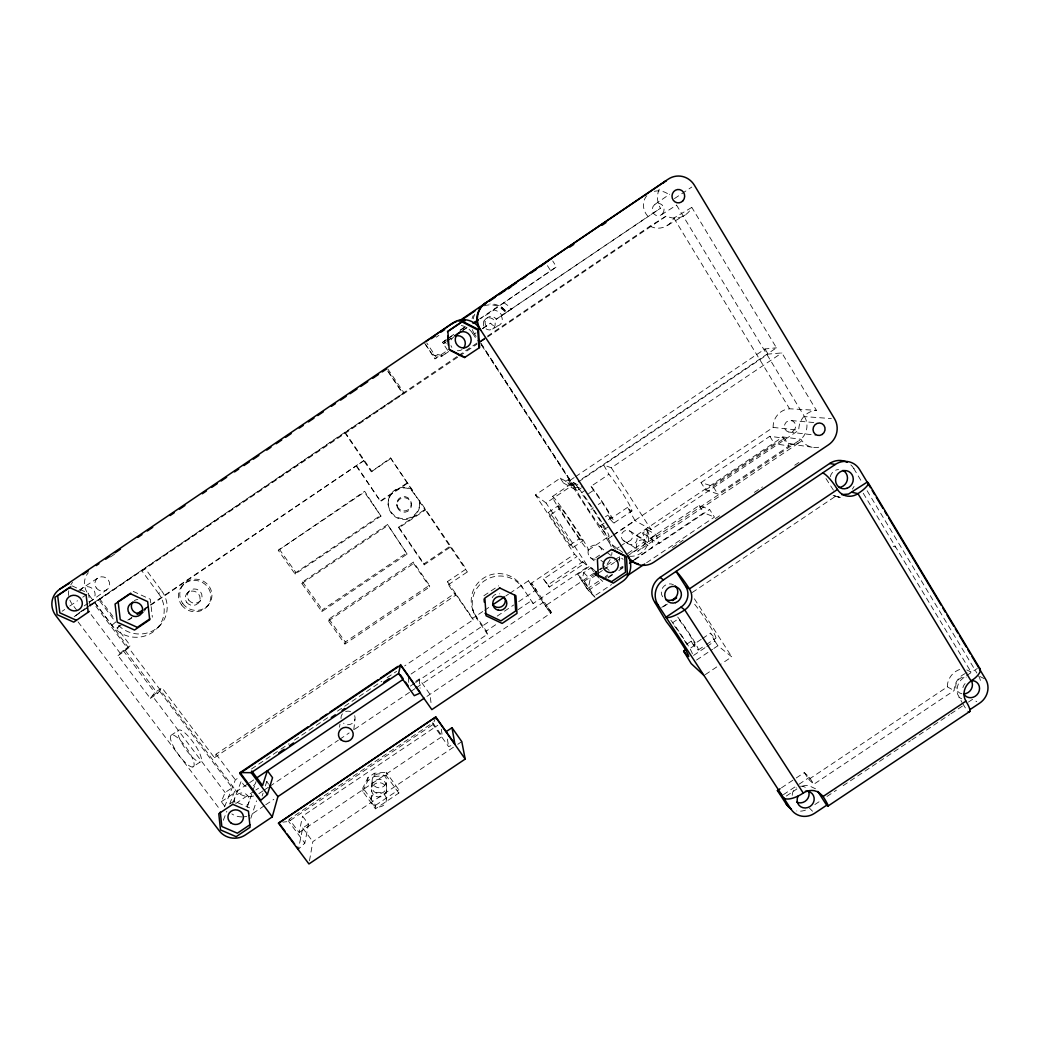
<?xml version="1.0" encoding="UTF-8"?>
<svg xmlns="http://www.w3.org/2000/svg" width="1040" height="1040" viewBox="0 0 1040 1040"><rect width="100%" height="100%" fill="white"/><g stroke="black" fill="none" stroke-linecap="round" stroke-linejoin="round"><path stroke-width="0.75" stroke-dasharray="5 3.75" d="M386.373 798.98A7.67 7.332 -6.9 0 0 374.387 793.637A7.67 7.332 -6.9 0 0 375.453 806.299A7.67 7.332 -6.9 0 0 386.373 798.98L386.516 789.178A7.488 7.176 -6.7 0 0 374.816 783.952A7.488 7.176 -6.7 0 0 375.843 796.328A7.488 7.176 -6.7 0 0 386.516 789.178M386.568 785.85A7.423 7.111 -6.6 0 0 374.959 780.663A7.423 7.111 -6.6 0 0 375.986 792.948A7.423 7.111 -6.6 0 0 386.568 785.85L386.646 780.156A7.319 7.02 -6.4 0 0 375.206 775.034A7.319 7.02 -6.4 0 0 376.22 787.15A7.319 7.02 -6.4 0 0 386.646 780.156M398.827 793.091L386.126 775.489L386.178 772.265L374.335 773.279L367.978 777.543L362.895 787.904L362.648 791.258L375.414 808.808L398.827 793.091L398.775 789.737L386.178 772.265M398.814 527.917L398.775 527.124L425.048 509.392L450.437 547.118L424.19 564.824L398.814 527.917L425.23 510.094L390.572 457.977L371.293 471.757L344.669 432.471L403.078 393.575L387.426 370.266M407.121 554.073L387.569 524.537L302.575 581.906L301.847 583.492L321.841 611.585L407.121 554.073L387.569 524.537M388.193 504.868L388.219 504.153M388.414 500.734L388.44 500.045M375.414 808.808L375.557 805.324L362.895 787.904M362.648 791.258L367.77 780.819L374.179 776.516L374.335 773.279M371.098 800.319L371.605 790.478M371.774 787.137L372.073 781.417M367.77 780.819L367.978 777.543M380.952 516.113L364.65 491.283L278.265 550.355L295.139 574.054L380.952 516.113L364.416 492.141L364.65 491.283M407.134 483.522L380.614 501.436L356.551 465.699L363.779 460.811M353.795 729.677L354.978 719.16M339.495 727.233L339.963 724.243M309.491 860.756L312.832 841.633L456.417 745.225M344.929 644.02L345.293 641.979L429.429 585.286L413.439 562.068L328.978 619.021L328.471 620.893L344.929 644.02L429.728 586.872L429.429 585.286M308.477 824.135L302.705 828.009L298.428 849.121L304.837 843.115L308.477 824.135L302.549 816.153L437.814 725.27M299.13 832.533L442.325 736.346L432.77 722.8L289.237 819.26L299.13 832.533L302.549 816.153M595.036 597.389L588.354 590.421L581.971 580.788L583.674 572.663L591.019 567.723L597.805 573.924M596.544 574.782L590.213 579.033L588.445 587.431L581.971 580.788M289.237 819.26L288.717 821.47L304.837 843.115M321.841 611.585L322.4 609.791L407.004 552.734M262.158 795.977L263.081 793.104M265.356 785.915L266.734 781.599L270.218 779.246M250.809 818.35L256.529 800.852M247.208 807.287L252.343 792.363M252.863 790.855L255.476 783.276M627.796 553.462L644.072 541.905A11.856 11.57 -55.1 0 0 642.499 533.091L647.4 529.789L656.123 534.716L658.944 543.634L709.657 509.535L714.441 517.114L646.022 563.121M634.946 559.78L652.678 547.235A12.259 11.947 -54.4 0 0 651.053 538.122L642.499 533.091M435.799 716.989L432.978 724.529L288.717 821.47L282.945 822.133M232.973 802.737L242.008 779.103M223.314 820.274L226.811 811.291M229.632 804.063L235.196 789.75L87.958 593.632A17.966 17.03 24 0 1 88.283 572.715M224.575 806.871L235.352 779.844L239.382 777.127M224.783 806.325L221.312 801.723L225.082 792.532L232.193 787.748L159.523 690.976L152.295 695.851L225.082 792.532M150.683 605.215L356.551 465.699M119.756 625.586L117.078 627.926L130.39 645.671L123.175 650.533L118.04 655.59L150.306 698.412L154.817 692.601L161.967 687.765L214.422 757.692L216.112 754.156L454.948 593.294L473.135 619.814L404.625 665.925M295.139 574.054L295.919 572.559L381.043 515.073M646.789 195.715C641.641 201.734 642.694 210.977 648.076 216.476L660.465 208.26A19.968 18.915 -87.2 0 1 659.607 188.305M150.306 698.412L157.599 693.498L161.967 687.765M207.233 606.294L208.338 604.981M198.445 602.927L200.395 600.743M157.833 627.549L160.888 624.416M186.901 593.528L188.981 591.435M118.04 655.59L125.372 650.624L130.39 645.671M182.104 585.832L183.378 584.636M94.991 602.641L111.943 625.222A29.172 27.768 21.4 0 0 152.399 632.398A29.172 27.768 21.4 0 0 158.652 593.632L161.707 590.915L145.171 568.49L89.778 606.164M963.976 677.378L961.09 679.9A14.755 13.611 -49.4 0 0 957.502 693.966L962 702.377M447.629 350.272L442.481 342.446L448.318 338.117M111.943 625.222L115.596 622.102L98.878 599.807M445.25 342.16L443.43 343.668L446.056 341.887M425.542 344.422L432.458 354.874L433.888 353.769L442.715 355.615L447.967 352.066M493.285 309.92L497.77 307.281A13.013 12.649 80 0 1 505.83 312.897L501.93 315.406A12.558 12.22 79.5 0 0 494.143 309.985L480.168 318.799M503.711 302.588L507.832 305.461L511.095 309.335L507.013 311.974L499.876 305.448L556.452 266.877L552.734 260.975M158.652 593.632L141.882 570.908L145.171 568.49M499.876 305.448L556.452 266.877M74.165 616.733L85.995 607.802M87.503 607.061L344.669 432.471M485.992 318.734L487.786 317.447A6.24 6.071 79.4 0 1 496.223 319.254L660.465 208.26M84.227 605.878L88.114 603.109M89.401 602.186L106.678 589.862M655.005 204.334L669.617 194.22M62.153 611.234L64.688 609.505M69.758 606.047L77.506 600.756M82.732 597.194L87.958 593.632M110.422 556.985L115.791 553.358M436.228 337.181L438.893 335.374M449.644 337.233L456.222 332.774M460.031 330.2L466.245 325.988M442.481 342.446L446.355 339.82M447.655 338.936L454.116 334.568M460.59 330.187L465.764 326.677M446.576 341.263L453.193 336.778M462.462 330.512L466.44 327.821M479.674 318.864L496.886 307.203M447.369 341.003L453.934 336.57M463.112 330.343L467.051 327.678M424.619 343.187L434.967 358.839L449.722 348.92M432.458 354.874L440.986 356.655L448.591 351.507M482.339 328.653L490.659 323.193A6.552 6.37 80.1 0 0 499.486 325.078A6.552 6.37 80.1 0 0 501.241 316.017M496.223 319.254L648.076 216.476M482.716 328.562L490.659 323.193M89.661 605.319L93.327 602.836L127.582 648.44L120.302 653.367L90.753 614.133M457.041 356.564L86.905 607.529M458.367 355.654L477.048 343.018M480.792 340.665L486.161 337.025M487.5 336.115L650.039 226.135L666.458 215.943A19.877 18.824 -87.2 0 0 691.808 207.389L776.451 347.828L578.201 481.429M78.832 612.989L86.333 607.906M75.465 615.849L88.478 607.048M141.882 570.908L458.276 356.824M459.615 355.914L477.035 344.123M484.159 339.391L479.726 342.303L572.845 485.043L560.274 478.153L535.418 494.91L574.522 554.164L577.304 556.842A41.327 1.755 56.2 0 0 582.699 561.821L547.989 584.844L543.478 579.085L577.044 556.491M487.669 336.934L666.458 215.943M127.803 620.139L131.833 617.422M143.897 609.258L149.266 605.631M150.605 604.721L363.896 460.512M117.078 627.926L121.108 625.209M129.181 619.749L131.872 617.929M143.962 609.752L149.344 606.125M371.293 471.757L390.546 458.744M278.265 550.355L364.416 492.141M380.679 500.786L407.043 482.976M301.847 583.492L387.53 525.655M328.471 620.893L413.608 563.485L413.439 562.068M424.19 564.824L424.021 563.81L450.112 546.221M170.742 735.54L178.113 730.574M560.274 478.153L563.407 482.95L568.191 479.726L582.309 487.253M574.184 477.568L567.463 482.092L569.101 484.601L574.912 487.838L579.267 487.435M575.523 476.658L764.985 348.959L776.451 347.828M552.643 496.366L573.3 482.456M535.418 494.91L546.117 503.048L576.862 482.326M578.37 481.949L768.092 354.094L781.846 352.924L816.413 410.319A18.85 17.875 -65.8 0 0 798.798 430.209L651.092 529.555L634.777 520.507M563.407 482.95L577.148 490.724L581.022 488.124M613.587 535.132L635.076 520.676L627.562 507.364A24.219 2.223 56.4 0 0 628.173 502.58A24.219 2.223 56.4 0 0 608.907 474.279L603.629 464.932L611.338 467.805L781.846 352.924M548.431 512.395L558.168 505.83L560.872 507.78A23.023 1.17 56.2 0 1 573.261 525.538A23.023 1.17 56.2 0 1 582.686 540.995L572.845 547.612L569.972 545.051A23.023 0.975 56.2 0 1 548.431 512.395L550.979 514.449A23.023 0.975 56.2 0 1 563.316 532.233A23.023 0.975 56.2 0 1 572.845 547.612M214.422 757.692L455.559 595.283L448.331 584.74L447.447 581.607L466.154 568.997L419.341 500.24L419.874 502.671A15.925 15.795 34.6 0 1 402.454 519.48A15.925 15.795 34.6 0 1 388.739 499.33A15.925 15.795 34.6 0 1 410.917 489.528L419.51 500.929L419.341 500.24M612.235 536.029L608.205 538.746L600.457 525.616A24.206 1.664 56.3 0 0 600.379 521.287A24.206 1.664 56.3 0 0 581.165 492.973L584.883 490.464M627.562 507.364L610.142 519.103L607.867 515.177A18.304 1.404 56.3 0 0 607.971 511.745A18.304 1.404 56.3 0 0 593.45 490.373L591.071 486.291L608.907 474.279M550.979 514.449L560.872 507.78M448.331 584.74L467.337 571.935L466.154 568.997M588.51 493.701L593.45 490.373M192.777 766.974A19.318 5.187 54.9 0 0 181.844 742.014A19.318 5.187 54.9 0 0 172.172 743.769A19.318 5.187 54.9 0 0 192.777 766.974L200.135 762.021A19.331 5.07 54.9 0 0 189.098 737.126A19.331 5.07 54.9 0 0 179.608 738.764A19.331 5.07 54.9 0 0 200.135 762.021M590.928 509.483L593.372 507.832M598.273 504.53L600.717 502.879M483.86 595.764L498.641 585.819M605.436 516.815L607.867 515.177M569.972 545.051L579.657 538.525L582.686 540.995M608.491 519.597L610.935 517.946M600.457 525.616L604.084 523.172M604.435 529.412L608.114 526.942M614.237 522.808L631.891 510.939M473.135 619.814L472.628 618.345L483.262 611.182M484.588 610.285L491.231 605.813M505.856 595.972L508.508 594.191M509.847 593.294L528.45 580.775L550.537 613.288L528.45 580.775M251.472 768.989L279.682 750.009M281.021 749.099L289.081 743.678M294.463 740.064L330.733 715.65M337.454 711.126L381.784 681.291M387.153 677.677L396.565 671.346M426.946 696.384L551.512 612.625L531.492 583.128L574.522 554.164M588.471 550.082L609.063 536.224M615.498 549.042A17.368 16.952 -55.5 0 1 612.599 545.688L607.958 538.564L611.975 535.847M613.314 534.95L773.123 427.414A17.641 16.796 -66.6 0 1 789.594 408.785L816.413 410.319M221.312 801.723L248.651 783.328M249.6 782.678L253.994 779.727M411.073 674.037L490.464 620.62M497.198 616.096L513.682 604.994M518.726 601.601L536.224 589.836L531.492 583.128M701.025 482.573L769.821 436.293L784.42 438.243L789.139 445.965L717.769 493.961L705.666 489.944L701.025 482.573L712.959 486.304L717.769 493.961M543.478 579.085L549.302 587.067L583.609 563.992M415.649 682.539L487.487 634.205L486.278 631.059L496.886 623.922M518.102 609.661L531.362 600.743L533.143 603.499L588.003 566.592L546.117 503.048M230.23 803.621L234.013 801.073L249.561 807.846M595.803 557.687L599.625 555.113M415.714 681.382L419.211 679.016L429.988 694.343L431.288 705.029M235.716 803.569L254.527 790.92M255.866 790.01L258.557 788.203M410.332 686.114L414.323 683.423M577.629 574.379L589.849 566.163L597.012 572.689L584.35 581.204L577.629 574.379L587.184 588.835L594.243 596.167L611.533 584.545M619.112 547.001L616.681 548.639L620.581 551.473M620.334 546.182L626.431 542.087A5.902 5.746 -55.2 0 0 634.439 543.647A5.902 5.746 -55.2 0 0 636.181 535.522L782.756 436.93L800.93 439.296A18.824 17.849 -65.8 0 0 821.379 446.589M705.666 489.944L774.384 443.729L789.139 445.965M712.959 486.304L784.42 438.243M258.895 793.637L262.938 790.92M264.277 790.023L268.32 787.306M269.672 786.396L338.351 740.207M339.69 739.297L349.128 732.953M354.51 729.326L409.721 692.198M411.073 691.288L415.116 688.571M416.455 687.661L543.049 602.524M601.575 568.022L546.299 605.202L551.512 612.625M604.396 566.839L594.62 573.404L596.713 575.341M606.84 565.188L613.184 560.924M614.458 560.066L619.528 556.647L623.064 559.299M598.468 573.183L602.459 570.492M603.798 569.595L614.458 562.419M615.797 561.522L621.127 557.934M647.4 529.789L650.143 538.434L699.166 505.453L709.657 509.535M651.053 538.122L656.123 534.716M627.094 556.192L800.93 439.296M264.42 805.675L252.291 813.826A17.862 16.939 3.4 0 1 248.183 815.88M265.72 804.791L273.858 799.331M587.184 588.835L600.028 580.203M605.163 576.745L607.724 575.016M603.239 579.319L609.7 574.99M620.022 568.048L622.609 566.306M588.354 590.421L601.77 581.399M608.491 576.888L612.521 574.171M620.568 568.763L623.259 566.956M633.997 559.728L703.807 512.798L714.441 517.114M608.114 577.811L613.47 574.21M618.839 570.596L622.869 567.892M672.373 547.495L683.137 540.254M715.403 518.57L722.124 514.046M754.403 492.349L762.463 486.928M794.742 465.244L801.463 460.72M457.756 744.328L461.786 741.624M661.726 607.373L667.004 603.824M663.39 606.762L667.355 604.097M692.263 592.488L835.9 496.054A18.486 17.485 -61.6 0 0 840.203 497.562L834.587 496.158M375.557 805.324L398.775 789.737M672.256 622.96L678.366 618.852A18.109 1.378 55.9 0 1 692.822 640.133A18.109 1.378 55.9 0 1 691.184 641.199L686.374 644.423M479.908 342.212L484.302 339.274M691.184 641.199L693.212 644.722L701.181 639.379M702.507 638.495L710.463 633.152A23.959 2.171 55.8 0 0 713.102 631.514A23.959 2.171 55.8 0 0 693.914 603.33M695.006 645.112L688.935 649.181A18.109 1.274 55.9 0 0 688.896 648.518M698.295 649.961L705.016 645.45M706.355 644.553L715.767 638.235M693.537 655.421L705.549 647.361M706.875 646.477L714.883 641.108L710.463 633.152M696.553 660.049L712.543 649.324M713.882 648.427L717.873 645.749L731.796 656.864L722.527 663.078M705.315 674.609L721.201 663.962M781.443 787.852L794.898 778.856M796.25 777.959L804.323 772.564L809.38 777.322L813.839 784.238L954.148 690.56A17.706 16.341 -49.4 0 1 965.237 673.543M783.432 794.638L797.706 785.109M799.006 784.251L809.38 777.322M804.323 772.564L808.73 779.415L947.323 686.868A17.485 16.159 -49.5 0 1 959.66 669.487M786.292 796.042L796.9 788.957M966.641 675.597L977.301 668.486M814.866 804.557L820.248 800.956M826.982 796.458L836.42 790.166M843.154 785.668L910.507 740.714M911.859 739.817L949.585 714.636M950.924 713.739L963.053 705.653M968.448 702.052L972.491 699.361L976.742 701.662M674.453 198.575L691.756 187.07M461.318 325.481A18.122 17.68 74.2 0 1 472.628 333.294L475.007 331.734M78.65 590.538L97.851 578.019M434.967 358.839L436.579 357.812L426.738 342.927M661.362 214.786L676.312 205.283M476.112 336.479L474.448 333.918L476.021 332.917A18.733 18.213 79.4 0 1 474.331 329.667M440.986 356.655L442.715 355.615M650.039 226.135A18.655 17.719 -87.9 0 0 673.881 218.075L691.808 207.389M667.706 225.212L685.23 214.981M492.635 328.978L499.486 325.078M480.831 340.873L485.472 338.494M432.77 722.8L432.978 724.529L448.565 746.603L454.87 744.068M484.146 305.838C492.024 303.212 501.137 305.942 506.337 312.416A18.733 18.213 79.4 0 0 489.957 303.94M569.101 484.601L575.718 483.743L581.165 492.973M374.179 776.516L386.126 775.489M782.756 436.93C784.901 445.211 795.522 445.9 801.398 441.181L637.676 551.265C644.605 546.546 649.48 537.173 645.931 528.97A17.693 17.251 -55.2 0 1 627.627 556.01M676.468 204.984L804.492 416.598L831.389 418.587M791.375 420.576L814.021 422.539M773.123 427.414L798.798 430.209M788.762 432.029L816.036 435.188M789.971 444.002L812.071 447.213M850.85 464.906A18.252 17.277 -61.7 0 1 853.71 468.455L856.648 468.975M833.118 495.365L835.9 496.054M893.178 546.234L895.674 547.04M72.072 585.871L88.569 593.372L90.454 608.985M133.224 591.422L150.345 599.248L152.36 617.201M966.81 669.942L971.035 672.022A17.706 16.341 -49.4 0 0 966.641 672.971M979.966 676.533L984.282 678.665M947.323 686.868L954.148 690.56M958.893 697.281L961.714 698.828M650.143 538.434L658.944 543.634M629.564 530.868L645.19 540.397M636.181 535.522L647.504 542.464A6.175 6.006 -54.3 0 0 639.119 540.839A6.175 6.006 -54.3 0 0 637.299 549.328L626.431 542.087M643.799 542.698L652.379 548.041M815.477 788.762L809.003 785.707A14.599 13.663 -39.4 0 0 801.632 786.357M412.412 490.516L410.8 488.904A15.834 15.691 34.9 0 0 388.752 498.654A15.834 15.691 34.9 0 0 402.402 518.674A15.834 15.691 34.9 0 0 419.705 501.969M623.142 540.371L628.654 544.063M568.191 479.726L609.245 542.646L622.843 552.461M599.781 546.832L610.857 555.412M600.86 560.209L604.448 563.199M605.488 567.255L609.141 570.362M590.356 557.544L595.049 561.6M582.556 561.574L588.003 566.592M599.274 578.201L595.79 574.977L589.849 566.163M600.431 579.28L602.745 581.425M808.73 779.415L813.839 784.238M583.674 572.663L590.213 579.033M809.471 808.145L812.526 811.239M833.404 490.139L825.929 478.491M78.065 621.881L220.35 810.017M76.96 610.506L72.293 604.318A18.902 17.888 23.4 0 1 69.888 600.119M125.372 650.624L157.599 693.498M123.175 650.533L154.817 692.601M99.411 598.429L113.945 617.825M216.112 754.156L235.352 779.844M302.705 828.009L312.832 841.633M266.734 781.599L268.593 784.095M279.188 549.029L295.919 572.559M302.575 581.906L322.4 609.791M328.978 619.021L345.293 641.979M413.608 563.485L429.728 586.872M398.775 527.124L424.021 563.81M356.343 466.167L380.614 501.436M533.143 603.499L521.04 585.416A27.248 26.871 -25.4 0 0 483.288 578.292A27.248 26.871 -25.4 0 0 475.852 615.823L486.278 631.059M475.852 615.823L476.931 618.787L487.487 634.205M344.981 432.159L371.514 470.86M447.447 581.607L472.628 618.345M390.572 457.977L412.295 489.879M450.437 547.118L467.337 571.935M387.738 368.888L404.079 392.899M387.712 371.111L402.545 393.211M584.35 581.204L594.243 596.167M444.379 340.795L446.16 343.499M481.065 343.421L577.148 490.724M480.792 343.564L574.912 487.838M472.628 333.294L477.555 340.86M611.338 467.805L651.092 529.555M694.395 598.793L731.796 656.864M714.883 641.108L717.873 645.749M521.04 585.416L522.704 587.977A27.599 27.209 -25.5 0 0 484.458 580.775A27.599 27.209 -25.5 0 0 476.931 618.787M547.989 584.844L549.302 587.067M547.443 265.668L550.81 270.972M699.166 505.453L703.807 512.798M769.821 436.293L774.384 443.729M673.881 218.075L789.594 408.785M962.767 703.651L967.421 711.295M764.985 348.959L768.092 354.094M863.239 493.233L971.035 672.022M853.71 468.455L862.082 482.365M867.113 490.724L976.859 673.036M472.693 609.557L473.72 612.443M454.948 593.294L455.559 595.283M425.048 509.392L425.23 510.094M411.242 503.269L411.437 504.465M447.395 739.102L448.565 746.603M441.311 729.196L442.325 736.346M419.211 679.016L420.069 688.272M408.473 677.443L408.824 683.826M596.531 571.363L596.687 574.405M396.851 504.27L396.89 505.466M804.492 416.598A17.641 16.796 -66.6 0 1 798.915 440.843M636.194 550.264A17.368 16.952 -55.5 0 1 627.796 553.189M473.252 318.851A18.733 18.213 79.4 0 1 474.773 314.223M486.122 326.092A6.24 6.071 79.4 0 1 487.786 317.447M654.316 191.321A18.655 17.719 -87.9 0 1 670.15 195.728M474.448 333.918A18.369 17.875 79.2 0 1 472.368 329.615M472.095 318.565A18.369 17.875 79.2 0 1 473.226 315.575M591.071 486.291A24.219 1.859 56.3 0 1 610.311 514.605A24.219 1.859 56.3 0 1 610.142 519.103M677.716 617.032A23.959 1.82 55.9 0 1 695.955 644.319A23.959 1.82 55.9 0 1 693.212 644.722M670.826 620.191A23.946 1.69 55.9 0 1 680.16 633.165L686.79 643.357A23.946 1.69 55.9 0 1 692.224 654.03M978.523 675.818A17.485 16.159 -49.5 0 1 980.785 684.073M854.048 486.434A18.252 17.277 -61.7 0 1 852.345 489.112M839.111 496.457A18.252 17.277 -61.7 0 1 831.701 495.3M674.531 625.95A18.109 1.274 55.9 0 1 688.155 646.867M805.454 810.16A17.316 16.211 -39.5 0 1 796.744 810.953M962.91 687.622A8.853 8.164 -49.4 0 1 965.081 683.605M792.233 795.314A8.658 8.112 -39.5 0 1 796.263 787.748M800.449 786.253A8.658 8.112 -39.5 0 1 806.481 788.164M662.61 596.791A8.385 8.125 -49 0 1 673.361 584.662M830.232 476.749A9.126 8.632 -61.7 0 1 838.552 469.495M961.948 693.797A8.736 8.073 -49.5 0 1 955.981 683.943A8.736 8.073 -49.5 0 1 966.212 677.131M253.578 796.029A17.017 16.172 4 0 1 235.196 789.75M256.022 781.599A7.085 6.747 4 0 1 253.149 785.954M246.103 786.552A7.085 6.747 4 0 1 241.982 781.04M68.679 595.504A18.902 17.888 23.4 0 1 68.744 590.798M70.785 584.922A18.902 17.888 23.4 0 1 72.579 582.348M246.714 816.322A17.862 16.939 3.4 0 1 243.659 816.855M242.112 816.92A17.862 16.939 3.4 0 1 231.829 813.917M80.145 590.876A7.878 7.449 23.4 0 1 89.128 586.898A7.878 7.449 23.4 0 1 95.121 594.88A7.878 7.449 23.4 0 1 88.231 601.64M234.949 802.464A7.449 7.059 3.4 0 1 239.291 793.39A7.449 7.059 3.4 0 1 248.885 797.576A7.449 7.059 3.4 0 1 244.53 806.637M354.679 715.65A7.046 6.799 -0.4 0 1 343.512 723.164M341.029 718.536A7.046 6.799 -0.4 0 1 344.032 712.374M345.657 711.555A7.046 6.799 -0.4 0 1 351.052 711.802M609.245 542.646A17.121 16.783 -51.3 0 1 611.143 546.611M611.949 552.435A17.121 16.783 -51.3 0 1 611.585 555.373M610.116 559.572A17.121 16.783 -51.3 0 1 604.266 566.215M462.072 349.518A7.553 7.371 74.2 0 1 456.547 350.61M451.828 347.373A7.553 7.371 74.2 0 1 450.97 345.605M451.308 339.846A7.553 7.371 74.2 0 1 453.804 336.934M595.439 559.247A7.137 6.994 -51.3 0 1 588.016 552.071A7.137 6.994 -51.3 0 1 595.92 545.129A7.137 6.994 -51.3 0 1 601.952 553.514M161.707 590.915A28.795 27.417 21.5 0 1 157.274 627.9A28.795 27.417 21.5 0 1 118.547 625.456M145.86 607.815A7.358 7.007 21.5 0 1 144.339 611.104M134.303 600.691A7.358 7.007 21.5 0 1 137.839 599.469M492.206 597.636A6.968 6.864 -25.4 0 1 499.798 593.853M579.657 538.525A23.023 1.17 56.2 0 1 558.168 505.83M619.528 556.647A17.719 17.342 -50.6 0 1 619.164 561.223M628.693 541.463A5.785 5.655 -55.5 0 0 630.786 531.687A5.785 5.655 -55.5 0 0 621.387 534.937A5.785 5.655 -55.5 0 0 628.693 541.463M662.545 213.746A6.214 5.902 -87.9 0 0 659.451 203.489A6.214 5.902 -87.9 0 0 652.548 211.458A6.214 5.902 -87.9 0 0 662.545 213.746M793.026 431.158A5.876 5.603 -66.6 0 0 792.753 421.07A5.876 5.603 -66.6 0 0 784.42 426.673A5.876 5.603 -66.6 0 0 793.026 431.158M483.964 321.1A6.123 5.954 79.2 0 0 489.71 329.966A6.123 5.954 79.2 0 0 494.26 320.502A6.123 5.954 79.2 0 0 483.964 321.1M186.654 602.29A7.475 7.163 20.9 0 0 199.459 601.354A7.475 7.163 20.9 0 0 191.906 591.045A7.475 7.163 20.9 0 0 186.654 602.29M397.28 507.325A7.319 7.254 34 0 0 409.708 509.73A7.319 7.254 34 0 0 405.509 497.822A7.319 7.254 34 0 0 397.28 507.325M96.304 587.977A7.488 7.098 24 0 0 109.07 587.054A7.488 7.098 24 0 0 101.426 576.797A7.488 7.098 24 0 0 96.304 587.977M182.819 603.59A16.172 15.522 21.2 0 0 210.535 601.575A16.172 15.522 21.2 0 0 194.233 579.228A16.172 15.522 21.2 0 0 182.819 603.59M181.558 604.903A16.263 15.613 21.1 0 0 209.443 602.875A16.263 15.613 21.1 0 0 193.024 580.398A16.263 15.613 21.1 0 0 181.558 604.903M188.721 600.106A7.397 7.098 21.1 0 0 201.396 599.183A7.397 7.098 21.1 0 0 193.934 588.965A7.397 7.098 21.1 0 0 188.721 600.106M397.241 506.103A7.241 7.176 34.6 0 0 409.526 508.495A7.241 7.176 34.6 0 0 405.366 496.691A7.241 7.176 34.6 0 0 397.241 506.103M577.967 493.038A32.487 2.223 56.3 0 0 608.387 536.25A32.487 2.223 56.3 0 0 586.469 498.953A32.487 2.223 56.3 0 0 577.967 493.038M557.752 506.662A32.474 1.651 56.2 0 0 587.912 550.03A32.474 1.651 56.2 0 0 565.448 513.11A32.474 1.651 56.2 0 0 557.752 506.662"/><path stroke-width="1.5" d="M478.816 328.12A19.643 19.097 80.1 0 1 485.303 303.147L668.109 179.231A20.111 19.032 -87.1 0 1 694.421 185.302L834.548 418.821A18.941 17.966 -65.7 0 1 828.477 444.834L653.887 562.185A18.629 18.135 -54.2 0 1 628.628 557.297L479.765 328.601A19.734 19.253 75.2 0 0 452.972 322.907L59.774 589.173A19.903 18.785 22.8 0 0 55.809 615.563L219.232 830.765A18.759 17.732 2.9 0 0 245.375 834.951L272.246 816.894L239.759 773.448L240.097 772.603L251.186 772.681L398.606 673.478L400.556 664.599L414.154 683.904M452.01 727.714L461.786 741.624L465.192 759.07L308.945 863.954L278.473 823.186L435.799 716.989L454.87 744.068L452.01 727.714L446.225 731.601M272.246 816.894L277.901 796.601L269.529 785.343M267.423 794.443L272.545 777.686L267.384 770.718L262.587 785.499L251.797 771.017L251.186 772.681L267.423 794.443L260.793 800.306L240.097 772.603L308.295 726.7M425.841 341.575L452.972 322.907M551.239 258.622L540.423 266.63M780.104 788.749L777.413 790.543L786.292 804.167L791.115 809.289A17.524 16.393 -39.4 0 0 814.567 813.306L826.67 805.22L817.804 791.466L823.082 796.497L965.939 701.142A14.937 13.767 -49.4 0 1 971.087 681.005L974.688 678.327A18.109 6.695 -28.3 0 0 978.64 667.589L971.984 656.513M82.823 574.652L88.205 571.012M96.239 565.565L98.956 563.719M105.677 559.169L109.707 556.439M115.037 552.838L120.458 549.159M137.865 537.381L141.96 534.599M147.264 531.011L152.711 527.319M170.079 515.554L174.213 512.759M179.478 509.197L184.964 505.479M202.306 493.74L206.466 490.919M211.705 487.383L217.217 483.639M221.091 481.013L226.629 477.269M234.52 471.926L238.719 469.079M243.919 465.556L249.47 461.799M253.318 459.199L258.882 455.429M266.747 450.099L270.972 447.239M276.146 443.742L281.723 439.959M285.545 437.372L291.135 433.589M299.195 428.129L303.238 425.399M308.36 421.928L313.989 418.119M317.759 415.558L323.388 411.749M331.461 406.289L335.491 403.559M340.587 400.101L346.242 396.279M349.986 393.744L356.993 388.999M360.724 386.464L367.744 381.719M372.801 378.287L378.495 374.426M382.2 371.917L386.555 368.966M431.301 338.663L435.305 335.946M440.648 332.332L444.665 329.615M458.861 321.178L666.237 180.622A19.968 18.915 -87.2 0 0 663.312 183.066M460.265 320.905L474.968 310.947M478.972 308.243L485.654 303.719M489.658 301.002L495.001 297.388M499.005 294.671L505.687 290.147M508.365 288.34L516.373 282.906M521.716 279.292L525.733 276.575M531.076 272.961L536.419 269.334M508.053 288.899L510.731 287.092M569.751 247.117L573.781 244.4M601.952 225.316L605.982 222.599M70.772 586.768L57.668 595.634L59.813 612.833L76.297 620.256M447.421 331.734L461.981 321.88L477.737 329.966L478.933 347.828M454.519 335.894L461.136 331.409M473.057 323.336L478.348 319.761M473.603 323.245L477.542 320.58M89.336 611.429L73.749 622.141L57.135 614.666L54.964 597.324L69.485 587.496L86.125 595.036L88.218 612.352M464.425 357.643L479.635 347.529L478.439 329.511L462.54 321.347L447.863 331.292L449.137 349.336L465.01 357.409M130.715 593.125L118.144 601.627L120.237 619.606L137.345 627.354L149.864 618.891M137.189 613.795L142.558 610.168M137.241 614.302L142.623 610.662M310.96 724.906L317.655 720.408M320.32 718.601L327.015 714.103M329.693 712.309L377.832 679.9M380.497 678.106L397.878 666.406M239.759 773.448L400.582 665.21L431.847 709.605L622.336 581.568A18.59 18.161 -49.7 0 0 627.796 556.023M492.57 604.929L504.53 596.869M278.733 752.895L284.115 749.268M289.497 745.641L293.54 742.924M331.253 717.548L335.283 714.831M342.017 710.307L344.708 708.487M383.76 682.214L389.155 678.587M256.334 778.154L403.208 679.341M277.81 796.666L424.255 698.191M629.577 563.381L633.607 560.677M249.938 824.759L237.354 833.209L221.832 826.501L220.285 812.032M627.237 575.744L644.67 564.018M278.473 823.186L435.799 716.989M703.989 675.493L691.21 663.624L683.618 651.157A23.946 1.612 55.9 0 0 683.098 645.84L676.455 635.648A23.946 1.612 55.9 0 0 666.458 621.764L654.667 602.121A17.979 17.407 -49 0 1 660.049 577.434L829.647 463.489A18.252 17.277 -61.7 0 1 847.171 462.293M791.115 809.289L657.995 604.864A18.213 17.615 -48.8 0 1 663.455 579.878L835.224 464.477A18.486 17.485 -61.6 0 1 859.586 469.508L870.506 487.669M672.295 600.288L676.247 597.623M841.802 494.65L848.536 494.052L867.178 482.131A18.72 4.277 -30.8 0 1 861.731 490.958L857.961 493.662A15.6 14.742 -61.3 0 1 837.46 489.476L689.429 588.874A15.366 14.859 -48.7 0 1 684.762 609.908L803.27 793.065A14.781 13.819 -39.4 0 1 814.177 790.673L817.687 791.778L823.082 796.497A17.849 1.56 55.1 0 1 826.67 805.22M672.633 600.548L676.598 597.883M681.057 607.074L666.003 617.175A18.187 4.355 -32.7 0 0 684.762 609.908L681.057 607.074A15.171 14.69 -48.8 0 0 685.646 586.3L676.052 571.402A18.161 1.703 55.9 0 1 689.429 588.887L685.646 586.3M683.618 651.157L686.01 649.545M970.125 709.501L979.589 703.196A17.706 16.341 -49.4 0 0 985.725 679.38L979.42 668.902M828.152 805.948L969.826 711.425M59.774 589.173L69.303 583.349M829.647 463.489L835.224 464.477M852.046 492.284L857.961 493.662L971.087 681.005M485.056 613.314L500.968 620.88L515.684 610.974L514.657 595.049M598.039 575.068L611.546 581.659L625.521 572.26L624.702 555.568L612.534 549.575M450.112 350.363L462.995 356.915M660.049 577.434L663.455 579.878M654.667 602.121L657.995 604.864M777.413 790.543L782.132 795.509M278.616 822.614L285.22 831.454M287.105 833.976L294.645 844.077M296.543 846.599L298.428 849.121M415.961 686.478L420.485 692.9L414.284 695.682L398.606 673.478M435.851 717.418L465.192 759.07M400.309 674.7L402.922 678.392M405.522 682.084L408.135 685.776M837.46 489.476L834.86 485.459A18.213 3.991 55.7 0 0 822.575 472.979M868.218 482.794L980.018 668.824M872.17 490.438L874.653 494.585M876.317 497.354L882.973 508.43M884.637 511.199L887.133 515.346M888.797 518.115L941.2 605.306M942.864 608.075L945.36 612.235M947.024 614.991L953.68 626.067M955.344 628.836L957.84 632.996M959.504 635.752L966.16 646.828M967.824 649.597L970.32 653.744M965.939 701.142L967.928 704.691A17.901 3.64 53.6 0 1 968.968 711.867M447.733 336.206L448.357 345.163M484.081 598.962L484.302 602.147M480.662 329.979A19.773 19.227 80.1 0 1 485.927 302.588M638.534 563.888A18.512 18.031 -54.3 0 1 630.175 559.767M791.375 809.003A17.316 16.211 -39.5 0 1 786.292 804.167M803.27 793.065A17.615 6.851 -31.6 0 1 783.64 797.81M971.061 680.602A8.853 8.164 -49.4 0 1 978.432 692.796A8.853 8.164 -49.4 0 1 963.781 694.031M805.454 791.167A8.762 8.19 -39.4 0 1 814.112 800.267A8.762 8.19 -39.4 0 1 802.958 807.716A8.762 8.19 -39.4 0 1 798.161 796.029M808.756 791.687A8.658 8.112 -39.5 0 1 796.653 802.126M675.129 585.845A8.385 8.125 -49 0 1 665.756 599.573M842.959 470.392A9.126 8.632 -61.7 0 1 838.929 487.487M971.295 680.641A8.736 8.073 -49.5 0 1 964.119 693.901M452.192 323.726A19.487 19.006 75.1 0 1 456.651 321.503M461.539 320.554A19.487 19.006 75.1 0 1 465.283 320.723M455.533 336.076A7.553 7.371 74.2 0 1 463.515 348.244M142.961 612.326A7.358 7.007 21.5 0 1 132.925 601.913M505.011 598.338A6.968 6.864 -25.4 0 1 492.661 604.513M130.338 593.71L115.076 604.032L117.208 622.206L134.511 630.032L149.695 619.762L147.654 601.614L130.338 593.71M499.798 587.99L484.861 598.052L486.07 615.784L502.138 623.415L517.023 613.405L515.892 595.712L499.798 587.99M232.778 804.297L218.777 813.709L220.506 829.92L236.158 836.667L250.107 827.294L248.456 811.122L232.778 804.297M611.533 549.51L597.389 559.026L598.286 575.874L613.249 583.18L627.341 573.716L626.509 556.894L611.533 549.51M683.007 200.694A6.708 6.344 -87.1 0 0 679.731 189.631A6.708 6.344 -87.1 0 0 672.282 198.224A6.708 6.344 -87.1 0 0 683.007 200.694M822.198 434.447A6.318 5.993 -65.7 0 0 821.964 423.631A6.318 5.993 -65.7 0 0 813.02 429.624A6.318 5.993 -65.7 0 0 822.198 434.447M846.872 488.319A9.243 8.736 -61.5 0 0 850.551 472.797A9.243 8.736 -61.5 0 0 835.822 477.893A9.243 8.736 -61.5 0 0 846.872 488.319M675.571 602.641A8.502 8.229 -48.8 0 0 678.717 588.38A8.502 8.229 -48.8 0 0 664.924 593.177A8.502 8.229 -48.8 0 0 675.571 602.641M341.081 739.895A7.397 7.124 -1.1 0 0 353.119 735.696A7.397 7.124 -1.1 0 0 343.343 727.74A7.397 7.124 -1.1 0 0 341.081 739.895M67.639 607.516A8.229 7.761 22.9 0 0 81.679 606.489A8.229 7.761 22.9 0 0 73.229 595.283A8.229 7.761 22.9 0 0 67.639 607.516M456.04 336.141A8.151 7.956 75.2 0 0 463.762 347.919A8.151 7.956 75.2 0 0 469.807 335.322A8.151 7.956 75.2 0 0 456.04 336.141M230.763 822.809A7.761 7.332 3 0 0 243.334 818.415A7.761 7.332 3 0 0 232.96 810.29A7.761 7.332 3 0 0 230.763 822.809M613.015 572.182A7.683 7.514 -49.8 0 0 615.771 559.221A7.683 7.514 -49.8 0 0 603.265 563.55A7.683 7.514 -49.8 0 0 613.015 572.182M129.311 613.457A7.462 7.098 21.4 0 0 142.064 612.508A7.462 7.098 21.4 0 0 134.472 602.29A7.462 7.098 21.4 0 0 129.311 613.457M498.42 610.233A7.046 6.955 -25.5 0 0 506.467 601.081A7.046 6.955 -25.5 0 0 494.52 598.832A7.046 6.955 -25.5 0 0 498.42 610.233"/></g></svg>
